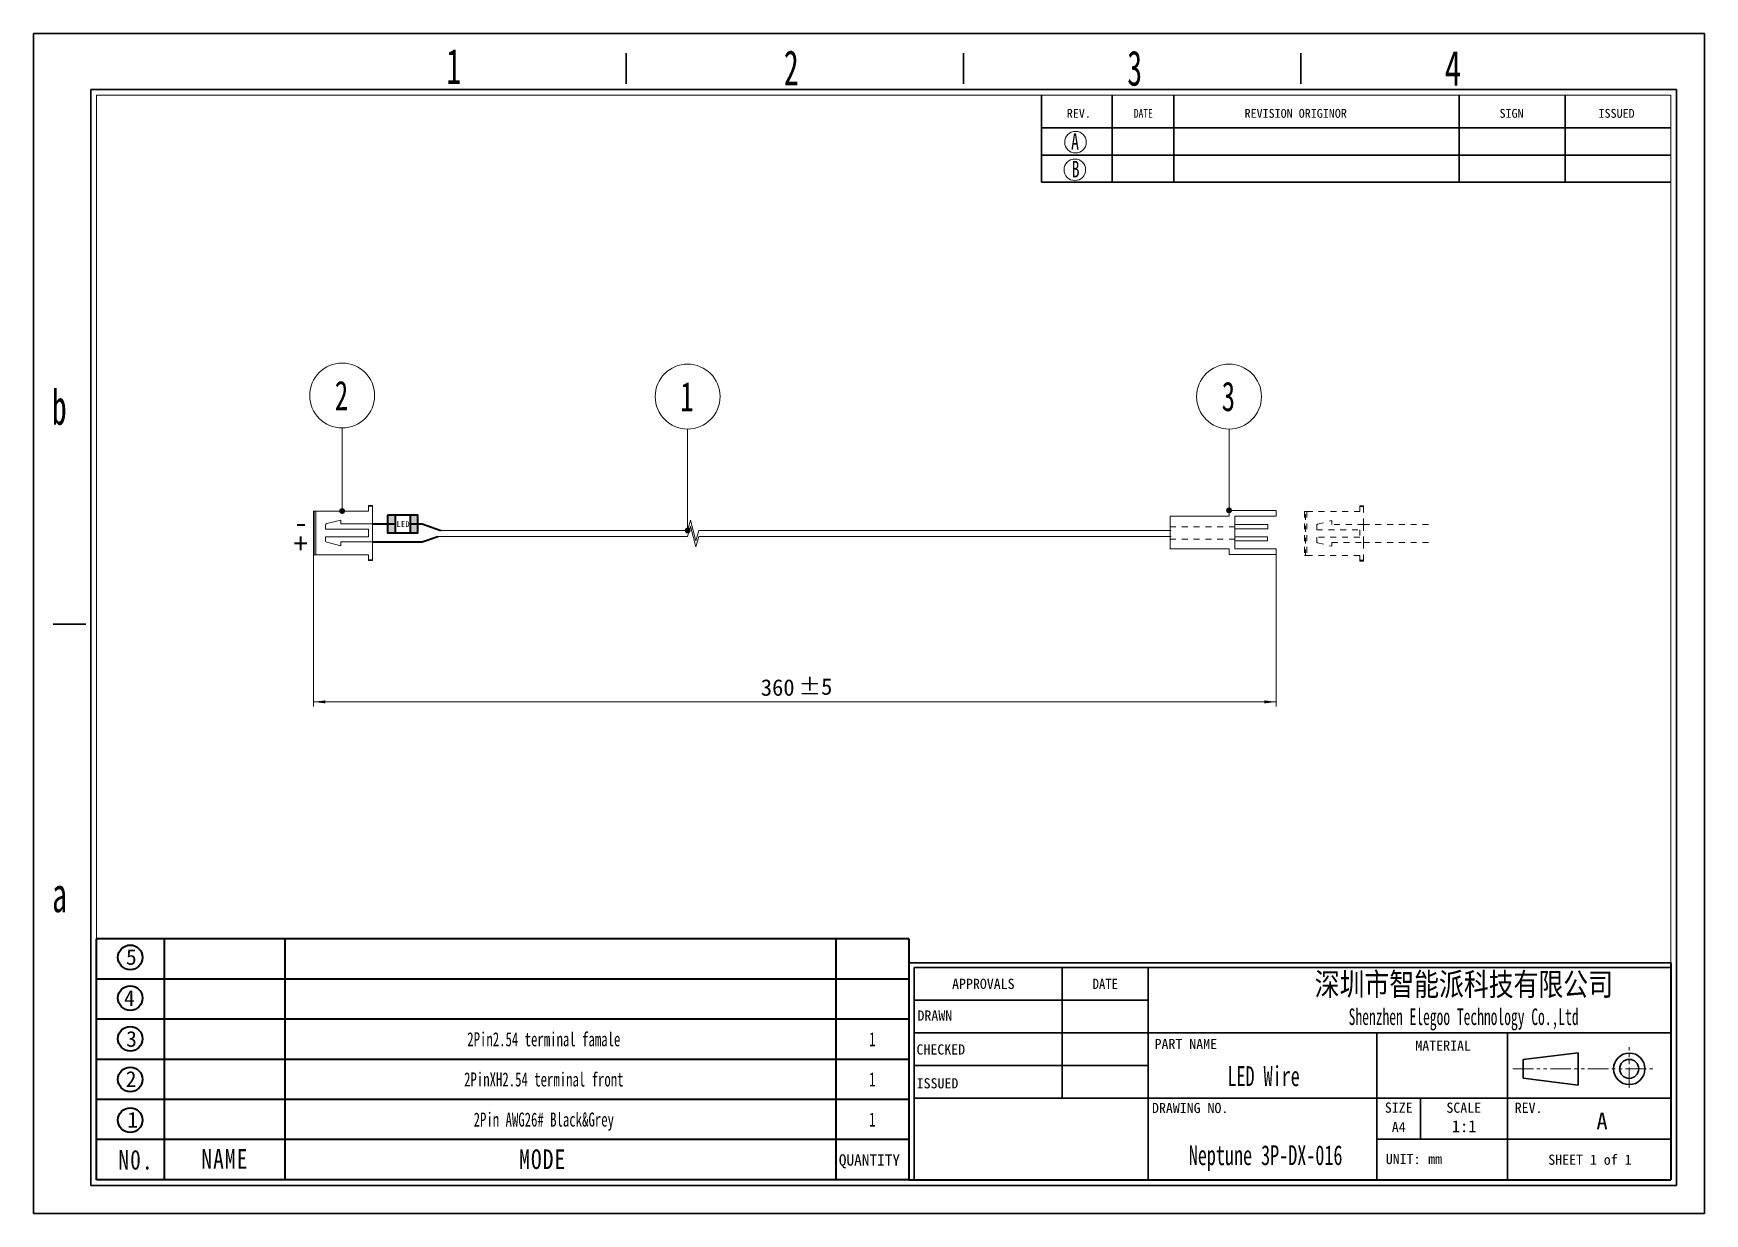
# Model space of a CAD drawing. Header units: millimetres. Extents: x 0 to 283, y 0 to 200.
import ezdxf
from ezdxf.enums import TextEntityAlignment as Align

# ---------------------------------------------------------------- set-up
doc = ezdxf.new("R2010")
doc.units = ezdxf.units.MM
for name, pattern in [('双点画线', [22, 12, -2, 2, -2, 2, -2]), ('点画线', [18, 12, -2, 2, -2]), ('虚线', [2, 1, -1])]:
    doc.linetypes.add(name, pattern=pattern)
doc.layers.get('0').update_dxf_attribs({"lineweight": 35})
for name, color, linetype, lineweight in [('SLD-0', 179, 'Continuous', 30), ('中心线层', 1, '点画线', 18), ('尺寸线层', 3, 'Continuous', 18), ('粗实线层', 7, 'Continuous', 35), ('细实线层', 7, 'Continuous', 18), ('虚线层', 6, '虚线', 18)]:
    doc.layers.add(name, color=color, linetype=linetype, lineweight=lineweight)
doc.styles.add('SLDTEXTSTYLE0', font='', dxfattribs={"width": 0.7})
doc.styles.add('SLDTEXTSTYLE10', font='', dxfattribs={"width": 0.7865})
doc.styles.add('SLDTEXTSTYLE11', font='', dxfattribs={"width": 0.862222})
doc.styles.add('SLDTEXTSTYLE12', font='', dxfattribs={"width": 1.089})
doc.styles.add('SLDTEXTSTYLE13', font='', dxfattribs={"width": 0.805625})
doc.styles.add('SLDTEXTSTYLE2', font='', dxfattribs={"width": 0.469})
doc.styles.add('SLDTEXTSTYLE3', font='', dxfattribs={"width": 0.56})
doc.styles.add('SLDTEXTSTYLE4', font='', dxfattribs={"width": 0.40535})
doc.styles.add('SLDTEXTSTYLE5', font='', dxfattribs={"width": 0.7})
doc.styles.add('SLDTEXTSTYLE6', font='', dxfattribs={"width": 0.62})
doc.styles.add('SLDTEXTSTYLE7', font='', dxfattribs={"width": 0.9075})
doc.styles.add('SLDTEXTSTYLE8', font='', dxfattribs={"width": 0.484})
doc.styles.add('SLDTEXTSTYLE9', font='', dxfattribs={"width": 0.870455})
doc.styles.add('工程1', font='')
doc.styles.add('标准', font='', dxfattribs={"width": 0.667})
doc.styles.get('SLDTEXTSTYLE0').set_extended_font_data('宋体')
doc.styles.get('SLDTEXTSTYLE10').set_extended_font_data('宋体')
doc.styles.get('SLDTEXTSTYLE11').set_extended_font_data('宋体')
doc.styles.get('SLDTEXTSTYLE12').set_extended_font_data('宋体')
doc.styles.get('SLDTEXTSTYLE13').set_extended_font_data('宋体')
doc.styles.get('SLDTEXTSTYLE2').set_extended_font_data('宋体')
doc.styles.get('SLDTEXTSTYLE3').set_extended_font_data('宋体')
doc.styles.get('SLDTEXTSTYLE4').set_extended_font_data('宋体')
doc.styles.get('SLDTEXTSTYLE5').set_extended_font_data('宋体')
doc.styles.get('SLDTEXTSTYLE6').set_extended_font_data('宋体')
doc.styles.get('SLDTEXTSTYLE7').set_extended_font_data('宋体')
doc.styles.get('SLDTEXTSTYLE8').set_extended_font_data('宋体')
doc.styles.get('SLDTEXTSTYLE9').set_extended_font_data('宋体')
doc.styles.get('工程1').set_extended_font_data('宋体')
doc.styles.get('标准').set_extended_font_data('宋体')
doc.dimstyles.new('标准', dxfattribs={"dimscale": 0.8, "dimtxt": 3.5, "dimasz": 2.5, "dimexe": 1, "dimexo": 0, "dimtad": 1, "dimdsep": 46, "dimtxsty": '工程1', "dimblk": '_CAXARROW', "dimcen": 0, "dimdle": 4, "dimazin": 2, "dimtfac": 0.707107, "dimtdec": 3, "dimtmove": 2, "dimatfit": 3, "dimfxl": 1, "dimfrac": 2, "dimtolj": 1, "dimarcsym": 1})

# ---------------------------------------------------------------- blocks, each defined once
blk = doc.blocks.new('ELEGOO标题栏_1')
for p in [(133.85, 38.11), (0, 0)]:
    blk.add_line(p, (133.85, 0))
at = {"layer": 'SLD-0', "color": 0, "linetype": 'Continuous'}
for p, q in [((133.85, 38.11), (0, 38.11)), ((0, 38.11), (0, 0)), ((133.85, 37.29), (0.96, 37.29)), ((0.96, 37.29), (0.96, 0)), ((26.95, 37.29), (26.95, 14.34)), ((42.07, 37.29), (42.07, 0)), ((42.07, 31.55), (0.96, 31.55)), ((133.85, 25.81), (0.96, 25.81)), ((82.22, 25.81), (82.22, 0)), ((105.17, 0), (105.17, 25.81)), ((107.93, 21.13), (117.56, 22.32)), ((107.93, 17.89), (107.93, 21.13)), ((117.56, 16.63), (117.56, 22.32)), ((42.07, 20.08), (0.96, 20.08)), ((107.93, 17.89), (117.56, 16.63)), ((133.85, 14.34), (0.96, 14.34)), ((89.87, 14.34), (89.87, 7.17)), ((82.22, 7.17), (133.85, 7.17))]:
    blk.add_line(p, q, dxfattribs=at)
for radius in [2.77, 1.67]:
    blk.add_circle((126.54, 19.51), radius, dxfattribs=at)
at = {"layer": '中心线层', "color": 1, "linetype": '双点画线', "lineweight": 18, "ltscale": 0.3}
for p, q in [((126.54, 16.16), (126.54, 23.3)), ((106.1, 19.51), (130.7, 19.51))]:
    blk.add_line(p, q, dxfattribs=at)
at = {"layer": 'SLD-0', "color": 0}
for s, insert, char_height, width, attachment_point, style in [('{\\W1;APPROVALS}', (13.1, 35.34), 1.7927, 38.1779, 2, 'SLDTEXTSTYLE10'), ('DATE', (34.52, 35.34), 1.793, 17.8919, 2, 'SLDTEXTSTYLE7'), ('{\\W0.8;深圳市智能派科技有限公司}', (97.5, 36.37), 4, 133.1206, 2, 'SLDTEXTSTYLE0'), ('{\\W1;DRAWN}', (4.58, 29.77), 1.7927, 12.6788, 2, 'SLDTEXTSTYLE4'), ('{\\fsimsun|b1|i0|c134|p2;\\W0.6;Shenzhen Elegoo Technology Co.,Ltd}', (97.46, 30.12), 2.9104, 129.0935, 2, 'SLDTEXTSTYLE2'), ('{\\W1;CHECKED}', (5.63, 23.81), 1.7927, 17.6061, 2, 'SLDTEXTSTYLE4'), ('{\\W1;PART NAME}', (48.66, 24.78), 1.7927, 40.2352, 2, 'SLDTEXTSTYLE11'), ('{\\W1;MATERIAL}', (93.86, 24.48), 1.7927, 43.0109, 2, 'SLDTEXTSTYLE12'), ('{\\W1;ISSUED}', (5.05, 17.87), 1.7927, 14.7218, 2, 'SLDTEXTSTYLE4'), ('{\\W1;DRAWING NO.}', (49.43, 13.53), 1.7927, 46.8642, 2, 'SLDTEXTSTYLE9'), ('{\\W1;SIZE}', (86.06, 13.59), 1.793, 9.8746, 2, 'SLDTEXTSTYLE4'), ('{\\W1;SCALE}', (97.48, 13.58), 1.7927, 22.8456, 2, 'SLDTEXTSTYLE7'), ('{\\W1;REV.}', (108.87, 13.56), 1.793, 16.3741, 2, 'SLDTEXTSTYLE7'), ('{\\W1;A}', (120.78, 11.78), 2.91, 3.9348, 1, 'SLDTEXTSTYLE3'), ('{\\W1;A4}', (86.06, 10.18), 1.793, 4.9073, 2, 'SLDTEXTSTYLE4'), ('{\\W1;1:1}', (97.55, 10.49), 2.117, 7.7808, 2, 'SLDTEXTSTYLE3'), ('{\\W1;UNIT:}', (86.83, 4.57), 1.7927, 18.0042, 2, 'SLDTEXTSTYLE7'), ('{\\W1;mm}', (92.46, 4.58), 1.793, 5.0475, 2, 'SLDTEXTSTYLE8'), ('{\\W1;SHEET 1 of 1}', (119.64, 4.44), 1.7927, 47.0046, 2, 'SLDTEXTSTYLE13')]:
    blk.add_mtext(s, dxfattribs=dict(at, insert=insert, char_height=char_height, width=width, attachment_point=attachment_point, style=style))
at = {"layer": '尺寸线层', "color": 0, "style": '标准', "width": 0.667}
for tag, height, p in [('绘制者', 2, (21.79, 28.7)), ('绘图日期', 2, (34.51, 28.68)), ('审核者', 2, (21.8, 23.22)), ('审核日期', 2, (34.51, 22.95)), ('材质', 3.5, (94.1, 18.33)), ('发布者', 2, (21.79, 17.24)), ('发布日期', 2, (34.51, 17.21)), ('零件名称', 3.5, (62.32, 18.23)), ('图纸编号', 3.5, (62.68, 4.34))]:
    blk.add_attdef(tag, text='', height=height, dxfattribs=at).set_placement(p, align=Align.MIDDLE_CENTER)
blk = doc.blocks.new('更新记录栏_1')
at = {"layer": 'SLD-0', "color": 0, "linetype": 'Continuous'}
for p, q in [((-110.52, 0), (-110.52, -15.3)), ((-98.13, 0), (-98.13, -15.3)), ((-87.3, 0), (-87.3, -15.3)), ((-110.52, -5.74), (0, -5.74)), ((-110.52, -10.52), (0, -10.52)), ((-110.52, -15.3), (0, -15.3))]:
    blk.add_line(p, q, dxfattribs=at)
at = {"layer": 'SLD-0', "color": 0}
for p, q in [((-37.16, 0), (-37.16, -15.3)), ((-18.58, 0), (-18.58, -15.3))]:
    blk.add_line(p, q, dxfattribs=at)
at = {"layer": 'SLD-0', "color": 2, "lineweight": 0}
for centre in [(-104.56, -8.25), (-104.68, -13.1)]:
    blk.add_circle(centre, 1.89, dxfattribs=at)
at = {"layer": '粗实线层', "color": 0, "lineweight": 18}
for p in [(-110.52, 0), (0, -15.3)]:
    blk.add_line(p, (0, 0), dxfattribs=at)
at = {"layer": 'SLD-0', "color": 0, "attachment_point": 1, "style": 'SLDTEXTSTYLE10'}
for s, insert, char_height, width in [('{\\W1;REV.}', (-106.09, -2.41), 1.554, 12.2988), ('DATE', (-94.32, -2.41), 1.554, 13.4388), ('{\\W1;REVISION ORIGINOR}', (-74.87, -2.41), 1.5536, 57.5127), ('{\\W1;SIGN}', (-30.09, -2.41), 1.554, 12.3134), ('{\\W1;ISSUED}', (-12.7, -2.41), 1.5536, 19.59)]:
    blk.add_mtext(s, dxfattribs=dict(at, insert=insert, char_height=char_height, width=width))
at = {"layer": 'SLD-0', "color": 2, "char_height": 2.9, "attachment_point": 1, "style": 'SLDTEXTSTYLE5'}
for s, insert, width in [('A', (-105.34, -6.68), 3.5956), ('B', (-105.23, -11.54), 3.5381)]:
    blk.add_mtext(s, dxfattribs=dict(at, insert=insert, width=width))
at = {"layer": '尺寸线层', "color": 0, "style": '标准', "width": 0.667}
for tag, p in [('日期A', (-92.71, -8.13)), ('A版本更新内容', (-62.23, -8.13)), ('标记A', (-27.87, -8.13)), ('发布者A', (-9.29, -8.13)), ('日期B', (-92.71, -12.91)), ('A版本更新内容', (-62.23, -12.91)), ('标记B', (-27.87, -12.91)), ('发布者B', (-9.29, -12.91))]:
    blk.add_attdef(tag, text='', height=1.5, dxfattribs=at).set_placement(p, align=Align.MIDDLE_CENTER)
blk = doc.blocks.new('图框_1')
at = {"layer": 'SLD-0', "color": 0}
for p, q in [((0, 207.38), (293.52, 207.38)), ((0, 0), (0, 207.38)), ((293.52, 207.38), (293.52, 0)), ((293.52, 0), (0, 0))]:
    blk.add_line(p, q, dxfattribs=at)
at = {"layer": 'SLD-0', "color": 0, "linetype": 'Continuous'}
for p, q in [((104.11, 198.49), (104.11, 203.88)), ((163.36, 198.49), (163.36, 203.88)), ((222.61, 198.49), (222.61, 203.88)), ((10.1, 4.94), (10.1, 197.5)), ((10.1, 197.5), (288.58, 197.5)), ((288.58, 197.5), (288.58, 4.94)), ((9.21, 103.56), (3.48, 103.56)), ((288.58, 4.94), (10.1, 4.94))]:
    blk.add_line(p, q, dxfattribs=at)
at = {"layer": 'SLD-0', "color": 0, "lineweight": 15}
for p, q in [((11.08, 5.93), (11.08, 196.52)), ((11.08, 196.52), (287.59, 196.52)), ((287.59, 196.52), (287.59, 5.93)), ((287.59, 5.93), (11.08, 5.93))]:
    blk.add_line(p, q, dxfattribs=at)
at = {"layer": 'SLD-0', "color": 0, "char_height": 6.17, "attachment_point": 1}
for s, insert, width, style in [('1', (72.52, 204.68), 3.1728, 'SLDTEXTSTYLE6'), ('2', (131.8, 204.43), 6.4014, 'SLDTEXTSTYLE6'), ('3', (192.12, 204.37), 6.3735, 'SLDTEXTSTYLE6'), ('4', (247.85, 204.37), 7.6545, 'SLDTEXTSTYLE5'), ('b', (3.24, 144.8), 6.4386, 'SLDTEXTSTYLE6'), ('a', (3.29, 59.13), 6.3735, 'SLDTEXTSTYLE6')]:
    blk.add_mtext(s, dxfattribs=dict(at, insert=insert, width=width, style=style))
blk = doc.blocks.new('图框1_1')
at = {"layer": '粗实线层', "color": 0}
blk.add_blockref('图框_1', (0, 0), dxfattribs=at)
blk = doc.blocks.new('明细栏_1')
at = {"layer": '粗实线层', "color": 0}
for p, q in [((144.46, 42.89), (0, 42.89)), ((0, 0), (0, 42.89)), ((12, 42.89), (12, 0)), ((33.51, 42.89), (33.51, 0)), ((131.49, 42.89), (131.49, 0)), ((144.46, 42.89), (144.46, 0)), ((144.46, 35.74), (0, 35.74)), ((144.46, 28.59), (0, 28.59)), ((144.46, 21.44), (0, 21.44)), ((0, 14.3), (0, 21.44)), ((144.46, 14.3), (0, 14.3)), ((144.46, 7.17), (0, 7.17)), ((144.46, 0), (0, 0))]:
    blk.add_line(p, q, dxfattribs=at)
for centre in [(6, 39.59), (6, 32.35), (6, 25.11), (6, 17.87), (6, 10.63)]:
    blk.add_circle(centre, 2.19, dxfattribs=at)
at = {"layer": '尺寸线层', "color": 0, "char_height": 2.8, "attachment_point": 1, "line_spacing_factor": 1.15057, "style": '标准'}
for s, insert, width in [('\\T1.1;{\\fsimsun|b1|i0|c134|p2;\\W1;5}', (5.24, 41.07), 1.5173), ('\\T1.1;{\\fsimsun|b1|i0|c134|p2;\\W1;4}', (4.9, 33.74), 1.7207), ('\\T1.1;{\\fsimsun|b1|i0|c134|p2;\\W1;3}', (5.27, 26.48), 1.5173), ('\\T1.1;{\\fsimsun|b1|i0|c134|p2;\\W1;2}', (5.2, 19.34), 1.5486), ('\\T1.1;{\\fsimsun|b1|i0|c134|p2;\\W1;1}', (5.48, 12.1), 1.3013)]:
    blk.add_mtext(s, dxfattribs=dict(at, insert=insert, width=width))
at = {"layer": '尺寸线层', "color": 3, "attachment_point": 1, "line_spacing_factor": 1.15057, "style": '标准'}
for s, insert, char_height, width in [('\\T1.1;{\\fsimsun|b1|i0|c134|p2;\\W0.8;\\C0;N0.}', (3.88, 5.33), 3.5, 5.1088), ('\\T1.1;{\\fsimsun|b1|i0|c134|p2;\\W0.8;\\C0;NAME}', (18.64, 5.48), 3.5, 8.4532), ('\\T1.1;{\\fsimsun|b1|i0|c134|p2;\\W0.8;\\C0;MODE}', (75.17, 5.42), 3.5, 8.4532), ('{\\fSimSun|b1|i0|c134|p2;\\W1;\\T1;\\C0;QUANTITY}', (132.02, 4.55), 2, 11.2737)]:
    blk.add_mtext(s, dxfattribs=dict(at, insert=insert, char_height=char_height, width=width))
at = {"layer": '尺寸线层', "color": 0, "style": '标准', "width": 0.667}
for tag, p in [('名称5', (22.75, 39.31)), ('规格5', (79.55, 39.31)), ('数量5 ', (137.97, 39.31)), ('名称4', (22.75, 32.17)), ('规格4 ', (79.55, 32.17)), ('数量4', (137.97, 32.17)), ('名称3', (22.75, 25.02)), ('规格3', (79.55, 25.02)), ('数量3', (137.97, 25.02)), ('名称2', (22.75, 17.87)), ('规格2', (79.55, 17.87)), ('数量2', (137.97, 17.87)), ('名称1', (22.75, 10.73)), ('规格1', (79.55, 10.73)), ('数量1', (137.97, 10.73))]:
    blk.add_attdef(tag, text='', height=2.5, dxfattribs=at).set_placement(p, align=Align.MIDDLE_CENTER)
blk = doc.blocks.new('*X8')
at = {"layer": '细实线层', "lineweight": 18}
h = blk.add_hatch(color=0, dxfattribs=at)
edge = h.paths.add_edge_path(flags=0)
edge.add_arc((0, 0), 0.5, 0, 360)
at = {"layer": '细实线层', "color": 0}
blk.add_line((0, 0), (0, 14.09), dxfattribs=at)
for start, end in [(90, 270), (270, 90)]:
    blk.add_arc((0, 19.59), 5.5, start, end, dxfattribs=at)
at = {"layer": '细实线层', "color": 0, "lineweight": 18, "insert": (0, 19.59), "char_height": 5, "width": 3.1301, "attachment_point": 5, "line_spacing_factor": 1.15057, "style": '标准'}
blk.add_mtext('\\T1.1;2', dxfattribs=at)
blk = doc.blocks.new('*X10')
at = {"color": 0, "char_height": 2.8, "attachment_point": 1, "style": '工程1'}
for s, insert, width in [('%%P5', (129.69, 90.77), 24.0268), ('360', (123.29, 90.61), 46.114)]:
    blk.add_mtext(s, dxfattribs=dict(at, insert=insert, width=width))
blk = doc.blocks.new('*X9')
at = {"layer": '尺寸线层', "linetype": 'Continuous'}
for points in [[(47.46, 86.77), (49.46, 87.02), (49.46, 86.52)], [(210.64, 86.77), (208.64, 87.02), (208.64, 86.52)]]:
    blk.add_hatch(color=0, dxfattribs=at).paths.add_polyline_path(points, flags=0)
at = {"layer": '尺寸线层', "color": 0, "linetype": 'Continuous'}
for p, q in [((47.46, 111.7), (47.46, 85.97)), ((210.64, 111.75), (210.64, 85.97)), ((47.46, 86.77), (210.64, 86.77))]:
    blk.add_line(p, q, dxfattribs=at)
at = {"layer": '尺寸线层', "color": 0}
blk.add_blockref('*X10', (0, 0), dxfattribs=at)
blk = doc.blocks.new('_CAXARROW')
blk.add_hatch(color=0).paths.add_polyline_path([(0, 0), (-1, 0.125), (-1, -0.125)], flags=0)
blk = doc.blocks.new('*X11')
at = {"layer": '细实线层', "lineweight": 18}
h = blk.add_hatch(color=0, dxfattribs=at)
edge = h.paths.add_edge_path(flags=0)
edge.add_arc((0, 0), 0.5, 0, 360)
at = {"layer": '细实线层', "color": 0}
blk.add_line((0, 0), (0, 17.21), dxfattribs=at)
for start, end in [(90, 270), (270, 90)]:
    blk.add_arc((0, 22.71), 5.5, start, end, dxfattribs=at)
at = {"layer": '细实线层', "color": 0, "lineweight": 18, "insert": (0, 22.71), "char_height": 5, "width": 2.8506, "attachment_point": 5, "line_spacing_factor": 1.15057, "style": '标准'}
blk.add_mtext('\\T1.1;1', dxfattribs=at)
blk = doc.blocks.new('*X12')
at = {"layer": '细实线层', "lineweight": 18}
h = blk.add_hatch(color=0, dxfattribs=at)
edge = h.paths.add_edge_path(flags=0)
edge.add_arc((0, 0), 0.5, 0, 360)
at = {"layer": '细实线层', "color": 0}
blk.add_line((0, 0), (0, 13.79), dxfattribs=at)
for start, end in [(90, 270), (270, 90)]:
    blk.add_arc((0, 19.29), 5.5, start, end, dxfattribs=at)
at = {"layer": '细实线层', "color": 0, "lineweight": 18, "insert": (0, 19.29), "char_height": 5, "width": 3.1301, "attachment_point": 5, "line_spacing_factor": 1.15057, "style": '标准'}
blk.add_mtext('\\T1.1;3', dxfattribs=at)

msp = doc.modelspace()

# ---------------------------------------------------------------- hatches: boundary and pattern name
at = {"layer": '粗实线层'}
h = msp.add_hatch(color=0, dxfattribs=at)
h.paths.add_polyline_path([(59.99, 116.915), (59.99, 117.066), (59.99, 118.454), (61.287, 118.454), (61.287, 115.415), (59.99, 115.415)], flags=0)
h.paths.add_polyline_path([(63.86, 115.415), (63.86, 117.066), (63.86, 118.454), (65.157, 118.454), (65.157, 116.915), (65.157, 115.415)], flags=0)

# ---------------------------------------------------------------- linework, layer by layer
at = {"color": 7, "linetype": 'Continuous', "lineweight": 15}
for p, q in [((47.464, 119.133), (47.464, 111.703)), ((47.592, 119.133), (47.464, 119.133)), ((47.592, 111.703), (47.592, 119.133)), ((47.592, 119.133), (47.849, 119.133)), ((47.849, 119.133), (47.849, 111.703)), ((47.849, 119.133), (56.815, 119.133)), ((56.815, 120.094), (57.456, 120.094)), ((56.815, 119.966), (56.815, 120.094)), ((56.815, 119.966), (56.815, 119.133)), ((57.456, 119.966), (56.815, 119.966)), ((57.456, 120.094), (57.456, 119.966)), ((57.456, 116.955), (57.456, 119.966)), ((49.514, 116.755), (49.514, 116.059)), ((49.708, 117.004), (52.076, 117.596)), ((52.076, 117.596), (52.076, 116.955)), ((57.456, 116.955), (52.076, 116.955)), ((57.456, 113.881), (57.456, 116.955)), ((49.514, 116.059), (56.815, 116.059)), ((49.514, 114.778), (49.514, 114.081)), ((56.815, 114.778), (49.514, 114.778)), ((49.708, 113.833), (52.076, 113.241)), ((52.076, 113.241), (52.076, 113.881)), ((52.076, 113.881), (57.456, 113.881)), ((56.815, 116.059), (56.815, 114.778)), ((57.456, 110.871), (57.456, 113.881)), ((47.592, 111.703), (47.464, 111.703)), ((47.849, 111.703), (47.592, 111.703)), ((56.815, 111.703), (47.849, 111.703)), ((56.815, 111.703), (56.815, 110.871)), ((56.815, 110.871), (57.456, 110.871)), ((56.815, 110.743), (56.815, 110.871)), ((57.456, 110.743), (56.815, 110.743)), ((57.456, 110.871), (57.456, 110.743))]:
    msp.add_line(p, q, dxfattribs=at)
at = {"color": 8, "linetype": '虚线', "lineweight": 18}
for p, q in [((215.446, 119.041), (215.446, 111.612)), ((215.574, 119.041), (215.446, 119.041)), ((215.574, 111.612), (215.574, 119.041)), ((215.574, 119.041), (215.83, 119.041)), ((215.83, 119.041), (215.83, 111.612)), ((215.83, 119.041), (224.797, 119.041)), ((224.797, 120.002), (225.437, 120.002)), ((224.797, 119.874), (224.797, 120.002)), ((224.797, 119.874), (224.797, 119.041)), ((225.437, 119.874), (224.797, 119.874)), ((225.437, 120.002), (225.437, 119.874)), ((225.437, 116.864), (225.437, 119.874)), ((217.495, 116.664), (217.495, 115.967)), ((217.689, 116.912), (220.057, 117.504)), ((220.057, 117.504), (220.057, 116.864)), ((225.437, 116.864), (220.057, 116.864)), ((225.437, 113.789), (225.437, 116.864)), ((217.495, 115.967), (224.797, 115.967)), ((217.495, 114.686), (217.495, 113.989)), ((224.797, 114.686), (217.495, 114.686)), ((217.689, 113.741), (220.057, 113.149)), ((220.057, 113.149), (220.057, 113.789)), ((220.057, 113.789), (225.437, 113.789)), ((224.797, 115.967), (224.797, 114.686)), ((225.437, 110.779), (225.437, 113.789)), ((215.574, 111.612), (215.446, 111.612)), ((215.83, 111.612), (215.574, 111.612)), ((224.797, 111.612), (215.83, 111.612)), ((224.797, 111.612), (224.797, 110.779)), ((224.797, 110.779), (225.437, 110.779)), ((224.797, 110.651), (224.797, 110.779)), ((225.437, 110.651), (224.797, 110.651)), ((225.437, 110.779), (225.437, 110.651))]:
    msp.add_line(p, q, dxfattribs=at)
at = {"color": 7, "linetype": 'Continuous', "lineweight": 15}
for centre, start, end in [((49.77, 116.755), 104.03624, 180), ((49.77, 114.081), 180, 255.96376)]:
    msp.add_arc(centre, 0.256, start, end, dxfattribs=at)
at = {"color": 8, "linetype": '虚线', "lineweight": 18}
for centre, start, end in [((217.752, 116.664), 104.03624, 180), ((217.752, 113.989), 180, 255.96376)]:
    msp.add_arc(centre, 0.256, start, end, dxfattribs=at)
at = {"layer": '尺寸线层', "color": 0, "lineweight": 15}
for p, q in [((202.644, 118.247), (202.644, 119.247)), ((202.644, 119.247), (210.644, 119.247)), ((210.644, 119.247), (210.644, 118.247)), ((192.644, 112.747), (192.644, 118.247)), ((192.644, 118.247), (202.644, 118.247)), ((210.644, 118.247), (203.644, 118.247)), ((203.644, 118.247), (203.644, 113.758)), ((203.644, 116.819), (209.194, 116.819)), ((209.194, 116.819), (209.194, 116.122)), ((209.194, 116.122), (203.644, 116.122)), ((203.644, 114.754), (209.189, 114.754)), ((209.189, 114.057), (203.644, 114.057)), ((203.644, 112.747), (203.644, 113.758)), ((209.189, 114.754), (209.189, 114.057)), ((202.644, 112.747), (192.644, 112.747)), ((202.644, 111.747), (202.644, 112.747)), ((210.644, 111.747), (202.644, 111.747)), ((210.644, 112.747), (203.644, 112.747)), ((210.644, 111.747), (210.644, 112.747))]:
    msp.add_line(p, q, dxfattribs=at)
at = {"layer": '粗实线层', "color": 0}
for p, q in [((57.456, 116.955), (61.287, 116.955)), ((57.456, 116.955), (61.287, 116.955)), ((61.287, 118.454), (61.287, 115.415)), ((63.86, 118.454), (63.86, 115.415)), ((63.86, 116.955), (65.887, 116.955)), ((65.887, 116.955), (69.071, 115.827)), ((57.456, 113.881), (65.887, 113.881)), ((65.887, 113.881), (68.555, 114.827))]:
    msp.add_line(p, q, dxfattribs=at)
at = {"layer": '粗实线层', "color": 8, "linetype": '虚线', "lineweight": 18}
for p, q in [((225.437, 116.864), (236.589, 116.864)), ((225.437, 113.789), (236.589, 113.789))]:
    msp.add_line(p, q, dxfattribs=at)
at = {"layer": '粗实线层', "color": 0}
msp.add_lwpolyline([(59.99, 118.454), (59.99, 115.415), (65.157, 115.415), (65.157, 118.454)], close=True, dxfattribs=at)
at = {"layer": '细实线层', "color": 8, "lineweight": 15}
msp.add_lwpolyline([(192.844, 114.827), (112.755, 114.827), (112.287, 113.077), (111.349, 116.577), (110.88, 114.827), (68.555, 114.827)], dxfattribs=at)
at = {"layer": '细实线层', "lineweight": 15}
msp.add_lwpolyline([(69.071, 115.827), (110.88, 115.827), (111.349, 117.577), (112.287, 114.077), (112.755, 115.827), (192.844, 115.827)], dxfattribs=at)
at = {"layer": '虚线层', "color": 0, "lineweight": 15}
for p, q in [((203.644, 116.449), (192.644, 116.449)), ((203.644, 114.383), (192.644, 114.383))]:
    msp.add_line(p, q, dxfattribs=at)

# ---------------------------------------------------------------- block references
at = {"xscale": 0.964990897734145, "yscale": 0.964990897734145, "zscale": 0.964990897734145}
msp.add_blockref('ELEGOO标题栏_1', (148.357, 5.718), dxfattribs=at).add_auto_attribs({'零件名称': 'LED Wire', '图纸编号': 'Neptune 3P-DX-016'})
at = {"layer": '粗实线层', "color": 0, "xscale": 0.964990897734145, "yscale": 0.964990897734145, "zscale": 0.964990897734145}
for name, p in [('图框1_1', (0, 0)), ('更新记录栏_1', (277.522, 189.637))]:
    msp.add_blockref(name, p, dxfattribs=at)
at = {"layer": '粗实线层', "color": 0, "xscale": 0.9529514990850049, "yscale": 0.9529514990850049, "zscale": 0.9529514990850049}
msp.add_blockref('明细栏_1', (10.696, 5.718), dxfattribs=at).add_auto_attribs({'规格1': '2Pin AWG26# Black&Grey', '数量1': '1', '规格2': '2PinXH2.54 terminal front', '规格3': '2Pin2.54 terminal famale', '数量2': '1', '数量3': '1'})
at = {"layer": '细实线层'}
for name, p in [('*X8', (52.332, 119.133)), ('*X11', (110.88, 115.827)), ('*X12', (202.644, 119.247))]:
    msp.add_blockref(name, p, dxfattribs=at)

# ---------------------------------------------------------------- texts
at = {"layer": '尺寸线层', "color": 0, "char_height": 3.5, "width": 4.54966, "attachment_point": 1, "line_spacing_factor": 1.15057, "style": '标准'}
for s, insert in [('\\T1.1;{\\W1;-}', (44.172, 118.926)), ('\\T1.1;{\\W1;+}', (44.121, 115.399))]:
    msp.add_mtext(s, dxfattribs=dict(at, insert=insert))
at = {"layer": '尺寸线层', "color": 3, "insert": (61.571, 117.423), "char_height": 1, "width": 34.13985, "attachment_point": 1, "rotation": 359.56332, "line_spacing_factor": 1.15057, "style": '标准'}
msp.add_mtext('\\T1.1;{\\fsimhei|b1|i0|c134|p2;\\W1;\\C0;LED}', dxfattribs=at)

# ---------------------------------------------------------------- dimensions: what is measured, and where the dimension line sits
at = {"layer": '尺寸线层', "color": 0}
dim = msp.add_linear_dim(base=(210.644, 86.77), p1=(47.464, 111.703), p2=(210.644, 111.747), angle=0, text='\\A1;360{\\H1x;%%P5}', dimstyle='标准', override={"dimsah": 1, "dimtfac": 1, "dimtfill": 1, "dimtzin": 8}, dxfattribs=at)
dim.commit()
dim.dimension.update_dxf_attribs({"geometry": '*X9', "text_midpoint": (129.054, 86.77)})

doc.saveas('drawing.dxf')
